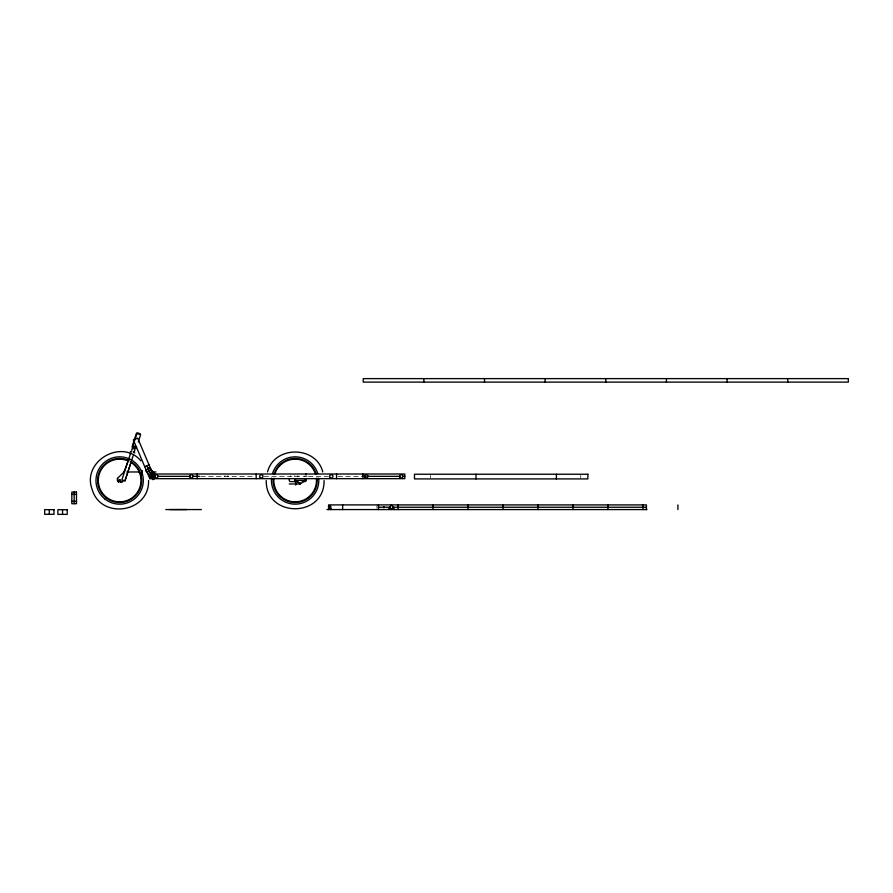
<?xml version="1.0" encoding="UTF-8"?>
<svg xmlns="http://www.w3.org/2000/svg" width="893" height="893" viewBox="0 0 893 893"><rect width="100%" height="100%" fill="white"/><g stroke="black" fill="none" stroke-linecap="round" stroke-linejoin="round"><path stroke-width="0.67" stroke-dasharray="4.46 3.35" d="M290.705 476.583L290.37 475.991L290.281 476.639M304.747 475.991L304.658 476.639M200.802 476.337L254.628 476.337M264.038 476.337L307.103 476.337M308.442 476.337L328.624 476.337M338.045 476.337L362.268 476.337M290.459 475.98L290.459 476.683M580.751 475.4L580.751 477.733M430.437 475.4L430.437 477.733M376.969 504.902L376.969 508.407M224.802 476.806A1.63 1.63 0 0 1 224.924 475.567M227.748 475.478A1.63 1.63 0 0 1 227.961 476.706M294.768 476.806A1.63 1.63 0 0 1 294.891 475.567M297.726 475.478A1.63 1.63 0 0 1 297.927 476.706"/><path stroke-width="1.34" d="M148.573 480.501C149.555 512.85 100.608 520.228 92.012 489.018C81.754 461.19 121.872 438.028 140.848 460.821M324.07 480.501C324.728 518.152 265.567 518.152 266.226 480.501M120.399 482.03C121.85 479.586 117.597 479.697 119.684 481.037M330.723 509.568L330.131 506.9L328.568 506.041L330.723 506.074M119.941 480.054L119.149 480.222L118.613 482.086M119.238 480.858L120.187 480.646L119.349 480.032M294.556 480.267L295.181 481.037M130.378 454.024L130.635 453.209L121.872 479.932L125.009 480.947M132.778 446.288L137.176 432.759L140.346 433.797M127.956 461.469L123.971 471.962M133.102 455.776L124.964 480.825L131.014 462.451M138.248 442.068L140.625 434.746L136.406 433.373L132.443 445.574L136.662 446.946M140.882 474.998L142.333 470.566M267.52 471.973C274.196 445.395 316.1 445.395 322.786 471.973M149.812 478.67L152.904 474.004L404.786 474.004L404.786 478.67L149.812 478.67L133.381 439.948L137.667 438.117L152.904 474.004M388.355 509.568L391.447 504.902L394.539 509.568M393.3 506.766L391.447 509.568L389.594 506.766M294.657 480.222L295.125 478.67M295.248 480.992L295.683 480.267M134.352 451.211C136.964 448.777 131.048 446.824 131.773 450.407M122.017 481.93L123.569 480.49M117.508 478.414L117.63 481.137L117.441 478.38L124.049 471.984M153.071 479.563L154.88 478.09M147.591 468.992L154.768 478.19L152.926 479.619L145.749 470.432L149.421 467.564L155.237 474.819M150.861 469.394L147.189 472.274L145.749 470.488M151.497 477.788L155.17 474.909L149.421 467.564M295.55 480.88L294.846 480.936M134.084 451.445L133.459 451.78M144.744 466.715L149.042 464.896M148.484 471.058L149.533 470.622M294.969 479.854L294.545 481.584M328.568 507.849L329.137 507.749M329.137 508.34L328.568 508.441L331.013 508.407M289.287 483.973L300.26 483.961L304.413 480.914L305.741 480.97L305.998 478.67M122.095 481.963L120.321 482.008L120.053 480.144M126.795 471.973L139.297 471.973M151.81 471.973L155.985 471.973M155.382 476.337L151.363 476.337L146.887 465.811M157.748 476.337L190.042 476.337M192.732 476.337L199.463 476.337M362.268 476.337L366.309 476.337M367.648 476.337L399.941 476.337M402.453 476.337L404.786 476.337M294.902 480.412L305.294 480.322M302.225 481.584L304.837 481.584A1.161 1.161 0 0 0 305.998 480.412L305.998 480.278M71.831 494.365L76.485 494.365M71.831 501.364L76.485 501.364M330.723 506.655L328.568 506.655L329.137 506.722M328.568 507.235L330.723 507.235M378.465 507.235L389.906 507.235M392.987 507.235L646.42 507.235M328.568 507.816L330.723 507.816M328.568 508.988L331.013 508.988M165.774 509.568L201.405 509.568M326.905 509.568L646.945 509.568M300.081 483.973L299.512 483.604M132.7 446.266L136.026 447.348M131.829 446.969L136.328 448.42M130.378 451.456L131.762 451.914M133.481 452.472L134.865 452.907M295.125 480.412L300.126 483.28M117.552 481.104L118.691 482.108M299.735 483.861L298.441 482.41L295.706 481.584L290.459 481.584A1.161 1.161 0 0 1 289.287 480.412L289.287 478.67M295.628 480.121L295.706 485.078M787.715 378.621L787.715 382.115M727.069 378.621L727.069 382.115M677.899 504.902L677.899 509.568M666.435 378.621L666.435 382.115M646.42 509.568L646.42 504.902L328.568 504.902L328.568 509.568M642.915 504.902L642.915 509.568M607.932 504.902L607.932 509.568M605.8 378.621L605.8 382.115M572.949 504.902L572.949 509.568M556.372 474.239L556.372 478.905M545.154 378.621L545.154 382.115M537.966 504.902L537.966 509.568M502.982 504.902L502.982 509.568M484.519 378.621L484.519 382.115M475.98 474.239L475.98 478.905M467.999 504.902L467.999 509.568M433.016 504.902L433.016 509.568M423.874 378.621L423.874 382.115M398.032 504.902L398.032 509.568M383.934 506.655L383.934 507.793M378.465 504.902L378.465 509.568M362.926 474.004L362.926 478.67M342.655 504.902L342.655 509.568M336.561 474.004L336.561 478.67M305.998 474.004L305.998 475.165M295.125 480.155L295.125 481.584M256.179 474.004L256.179 478.67M197.163 474.004L197.163 478.67M186.771 509.568L170.094 509.568M153.328 475.768L153.328 477.052M74.152 492.032L74.152 503.697M62.543 509.713L62.543 514.379M49.316 509.646L49.316 514.312M318.689 478.135A23.676 23.676 0 0 1 295.136 504.165A23.676 23.676 0 0 1 271.584 478.135M272.521 473.513A23.676 23.676 0 0 1 317.763 473.513M316.368 478.268A21.343 21.343 0 0 1 295.148 501.844A21.343 21.343 0 0 1 273.928 478.268M274.854 473.904A21.343 21.343 0 0 1 315.441 473.904M317.06 478.246A22.035 22.035 0 0 1 295.416 502.536A22.035 22.035 0 0 1 273.169 478.804M273.961 474.384A22.035 22.035 0 0 1 316.155 473.848M130.311 462.016A21.343 21.343 0 0 1 130.947 498.595A21.343 21.343 0 0 1 98.353 481.986A21.343 21.343 0 0 1 128.324 461M131.137 461.692A22.035 22.035 0 0 1 130.813 499.488A22.035 22.035 0 0 1 97.616 481.439A22.035 22.035 0 0 1 129.161 460.621M299.791 483.169L300.45 483.403L299.791 483.169M304.982 480.289L305.585 480.624L305.026 480.211M848.35 378.621L363.239 378.621L363.239 382.115L848.35 382.115L848.35 378.621M587.873 474.239L414.486 474.239L414.486 478.905L587.873 478.905L587.873 474.239M76.485 492.032L71.831 492.032L71.831 503.697L76.485 503.697L76.485 492.032M53.982 509.646L44.65 509.646L44.65 514.312L53.982 514.312L53.982 509.646M67.209 509.713L57.878 509.713L57.878 514.379L67.209 514.379L67.209 509.713M190.265 477.532A1.63 1.63 0 0 0 192.977 476.706A1.63 1.63 0 0 0 190.912 474.775A1.63 1.63 0 0 0 190.265 477.532M155.282 477.532A1.63 1.63 0 0 0 157.994 476.706A1.63 1.63 0 0 0 155.929 474.775A1.63 1.63 0 0 0 155.282 477.532M400.176 477.532A1.63 1.63 0 0 0 402.877 476.706A1.63 1.63 0 0 0 400.812 474.775A1.63 1.63 0 0 0 400.176 477.532M330.198 477.532A1.63 1.63 0 0 0 332.91 476.706A1.63 1.63 0 0 0 330.845 474.775A1.63 1.63 0 0 0 330.198 477.532M365.192 477.532A1.63 1.63 0 0 0 367.894 476.706A1.63 1.63 0 0 0 365.829 474.775A1.63 1.63 0 0 0 365.192 477.532M260.231 477.532A1.63 1.63 0 0 0 262.944 476.706A1.63 1.63 0 0 0 260.879 474.775A1.63 1.63 0 0 0 260.231 477.532M104.872 498.997A23.676 23.676 0 0 0 143.047 484.028A23.676 23.676 0 0 0 110.989 458.455A23.676 23.676 0 0 0 104.872 498.997"/></g></svg>
